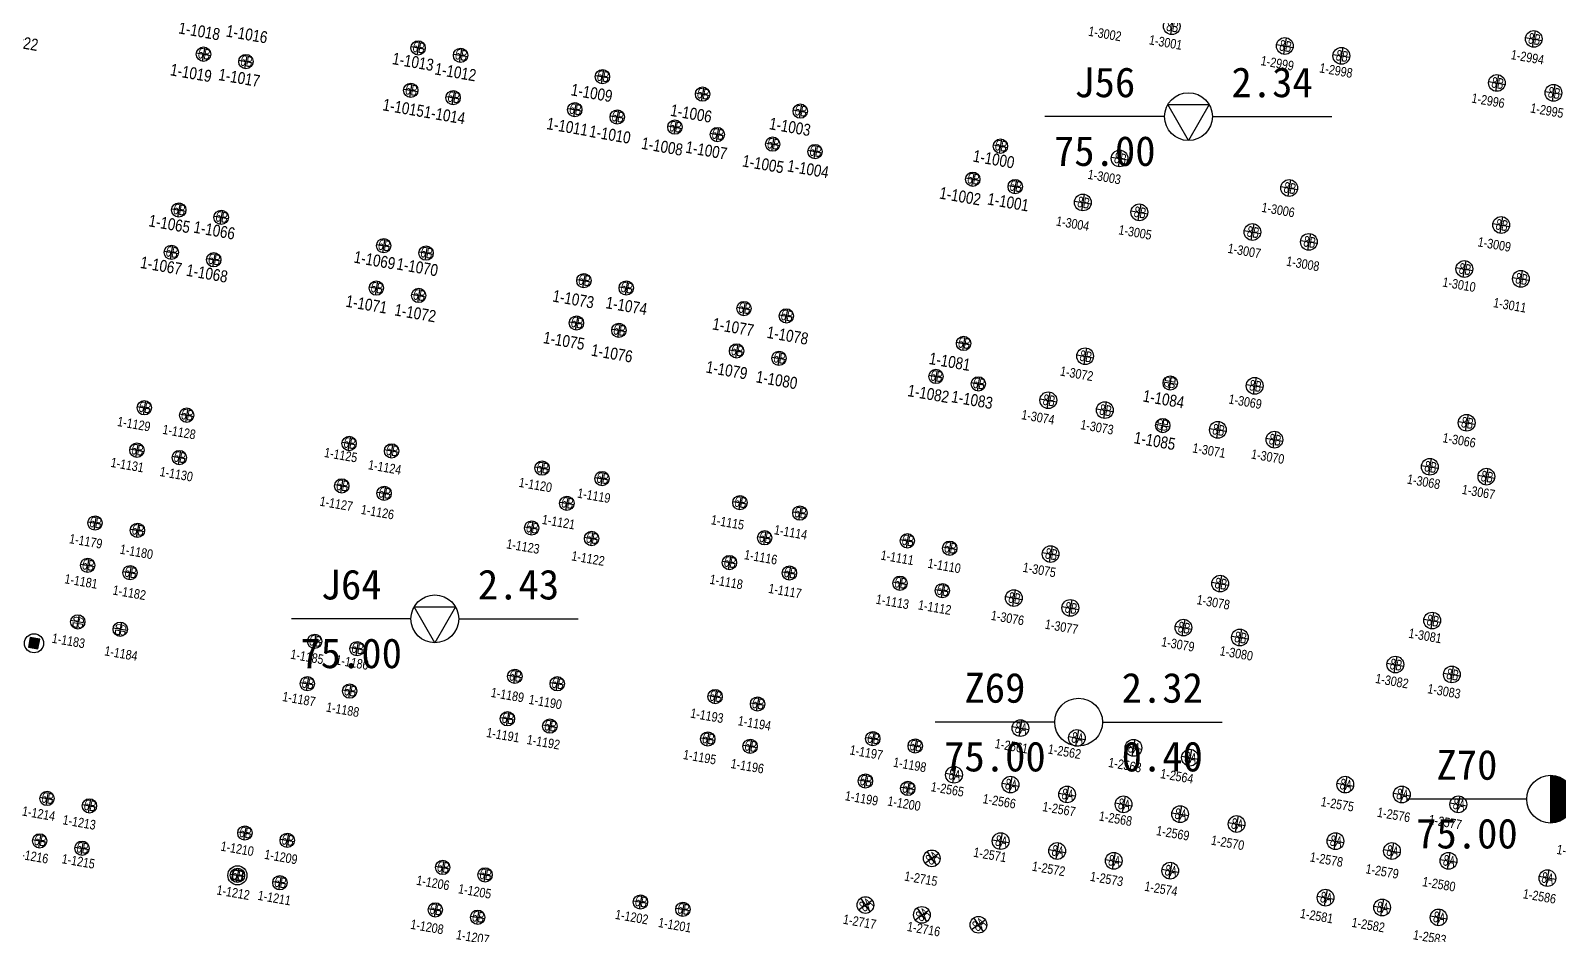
# Model space of a CAD drawing. Header units: millimetres. Extents: x 274830 to 6381169, y -2686084 to 432211.
# Drawn here: x 275082.6 to 275146.5, y 143265.2 to 143303 of the extents above; entities that cross this region are included whole.
import ezdxf
from ezdxf.enums import TextEntityAlignment as Align

# ---------------------------------------------------------------- set-up
doc = ezdxf.new("R2010")
doc.units = ezdxf.units.MM
doc.linetypes.add('DASHED2', pattern=[0.375, 0.25, -0.125])
for name, color, linetype in [('00-TKSXK', 7, 'Continuous'), ('HOLE', 1, 'Continuous'), ('S-FUND-PILE', 11, 'Continuous'), ('立柱桩', 4, 'Continuous')]:
    doc.layers.add(name, color=color, linetype=linetype)
doc.layers.add('_0', color=7, linetype='Continuous', lineweight=9)
doc.layers.add('ZBH', color=3, linetype='DASHED2', lineweight=20)
doc.styles.add('ST', font='')
doc.styles.add('ZBH', font='Arial', dxfattribs={"width": 0.8})
doc.styles.add('黑体', font='', dxfattribs={"width": 0.8})
doc.styles.get('ST').set_extended_font_data('SimSun')
doc.styles.get('黑体').set_extended_font_data('Microsoft YaHei')

# ---------------------------------------------------------------- blocks, each defined once
blk = doc.blocks.new('456855')
at = {"layer": 'S-FUND-PILE'}
for p, q in [((878709, 706440), (878709, 705740)), ((878359, 706090), (879059, 706090)), ((863704, 704362), (863704, 703662)), ((868504, 704362), (868504, 703662)), ((870904, 704362), (870904, 703662)), ((877509, 704362), (877509, 703662)), ((879909, 704362), (879909, 703662)), ((868154, 704012), (868854, 704012)), ((870554, 704012), (871254, 704012)), ((877159, 704012), (877859, 704012)), ((879559, 704012), (880259, 704012)), ((862504, 698540), (862504, 697840)), ((869704, 698540), (869704, 697840)), ((878704, 698540), (878704, 697840)), ((832804, 698005), (832804, 697405)), ((834604, 698005), (834604, 697405)), ((840604, 698144), (840604, 697544)), ((844854, 698144), (844854, 697544)), ((849004, 698144), (849004, 697544)), ((857504, 698139), (857504, 697539)), ((862154, 698190), (862854, 698190)), ((869354, 698190), (870054, 698190)), ((878354, 698190), (879054, 698190)), ((832504, 697705), (833104, 697705)), ((834304, 697705), (834904, 697705)), ((840304, 697844), (840904, 697844)), ((844554, 697844), (845154, 697844)), ((848704, 697844), (849304, 697844)), ((857204, 697839), (857804, 697839)), ((824004, 696204), (824004, 695604)), ((825804, 696204), (825804, 695604)), ((832804, 696205), (832804, 695605)), ((834604, 696205), (834604, 695605)), ((839404, 696285), (840004, 696285)), ((839704, 696585), (839704, 695985)), ((841204, 696285), (841804, 696285)), ((841504, 696585), (841504, 695985)), ((843654, 696285), (844254, 696285)), ((843954, 696585), (843954, 695985)), ((845454, 696285), (846054, 696285)), ((845754, 696585), (845754, 695985)), ((847804, 696285), (848404, 696285)), ((848104, 696585), (848104, 695985)), ((849604, 696285), (850204, 696285)), ((849904, 696585), (849904, 695985)), ((856304, 696279), (856904, 696279)), ((856604, 696579), (856604, 695979)), ((858104, 696279), (858704, 696279)), ((858404, 696579), (858404, 695979)), ((860954, 696112), (861654, 696112)), ((861304, 696462), (861304, 695762)), ((863354, 696112), (864054, 696112)), ((863704, 696462), (863704, 695762)), ((868154, 696112), (868854, 696112)), ((868504, 696462), (868504, 695762)), ((870554, 696112), (871254, 696112)), ((870904, 696462), (870904, 695762)), ((877154, 696112), (877854, 696112)), ((877504, 696462), (877504, 695762)), ((879554, 696112), (880254, 696112)), ((879904, 696462), (879904, 695762)), ((823704, 695904), (824304, 695904)), ((825504, 695904), (826104, 695904)), ((832504, 695905), (833104, 695905)), ((834304, 695905), (834904, 695905)), ((824105, 689605), (824105, 689005)), ((825905, 689605), (825905, 689005)), ((832805, 689605), (832805, 689005)), ((834605, 689605), (834605, 689005)), ((841305, 689605), (841305, 689005)), ((843105, 689605), (843105, 689005)), ((848104, 689605), (848104, 689005)), ((849904, 689605), (849904, 689005)), ((857404, 689744), (857404, 689144)), ((862154, 689790), (862854, 689790)), ((862504, 690140), (862504, 689440)), ((866204, 689001), (866204, 689601)), ((869354, 689790), (870054, 689790)), ((869704, 690140), (869704, 689440)), ((878354, 689790), (879054, 689790)), ((878704, 690140), (878704, 689440)), ((823805, 689305), (824405, 689305)), ((825605, 689305), (826205, 689305)), ((832505, 689305), (833105, 689305)), ((834305, 689305), (834905, 689305)), ((841005, 689305), (841605, 689305)), ((842805, 689305), (843405, 689305)), ((847804, 689305), (848404, 689305)), ((849604, 689305), (850204, 689305)), ((857104, 689444), (857704, 689444)), ((865904, 689301), (866504, 689301)), ((824105, 687805), (824105, 687205)), ((825905, 687805), (825905, 687205)), ((832805, 687805), (832805, 687205)), ((834605, 687805), (834605, 687205)), ((841305, 687805), (841305, 687205)), ((843105, 687805), (843105, 687205)), ((848104, 687805), (848104, 687205)), ((849904, 687805), (849904, 687205)), ((856204, 687885), (856804, 687885)), ((856504, 688185), (856504, 687585)), ((858004, 687885), (858604, 687885)), ((858304, 688185), (858304, 687585)), ((860954, 687712), (861654, 687712)), ((861304, 688062), (861304, 687362)), ((863354, 687712), (864054, 687712)), ((863704, 688062), (863704, 687362)), ((866204, 687194), (866204, 687794)), ((868154, 687712), (868854, 687712)), ((868504, 688062), (868504, 687362)), ((870554, 687712), (871254, 687712)), ((870904, 688062), (870904, 687362)), ((877154, 687712), (877854, 687712)), ((877504, 688062), (877504, 687362)), ((879554, 687712), (880254, 687712)), ((879904, 688062), (879904, 687362)), ((823805, 687505), (824405, 687505)), ((825605, 687505), (826205, 687505)), ((832505, 687505), (833105, 687505)), ((834305, 687505), (834905, 687505)), ((841005, 687505), (841605, 687505)), ((842805, 687505), (843405, 687505)), ((847804, 687505), (848404, 687505)), ((849604, 687505), (850204, 687505)), ((865904, 687494), (866504, 687494)), ((840931, 681577), (840931, 680977)), ((843477, 681577), (843477, 680977)), ((849331, 681577), (849331, 680977)), ((851877, 681577), (851877, 680977)), ((862154, 681390), (862854, 681390)), ((862504, 681740), (862504, 681040)), ((869354, 681390), (870054, 681390)), ((869704, 681740), (869704, 681040)), ((878354, 681390), (879054, 681390)), ((878704, 681740), (878704, 681040)), ((823805, 680905), (824405, 680905)), ((824105, 681205), (824105, 680605)), ((825605, 680905), (826205, 680905)), ((825905, 681205), (825905, 680605)), ((832504, 680905), (833104, 680905)), ((832804, 681205), (832804, 680605)), ((834304, 680905), (834904, 680905)), ((834604, 681205), (834604, 680605)), ((840631, 681277), (841231, 681277)), ((843177, 681277), (843777, 681277)), ((849031, 681277), (849631, 681277)), ((851577, 681277), (852177, 681277)), ((856205, 680905), (856805, 680905)), ((856505, 681205), (856505, 680605)), ((858005, 680905), (858605, 680905)), ((858305, 681205), (858305, 680605)), ((842204, 680305), (842204, 679705)), ((850604, 680305), (850604, 679705)), ((824105, 679405), (824105, 678805)), ((825905, 679405), (825905, 678805)), ((832804, 679405), (832804, 678805)), ((834604, 679405), (834604, 678805)), ((841904, 680005), (842504, 680005)), ((850304, 680005), (850904, 680005)), ((856505, 679405), (856505, 678805)), ((858305, 679405), (858305, 678805)), ((861304, 679662), (861304, 678962)), ((863704, 679662), (863704, 678962)), ((868504, 679662), (868504, 678962)), ((870904, 679662), (870904, 678962)), ((877504, 679662), (877504, 678962)), ((879904, 679662), (879904, 678962)), ((823805, 679105), (824405, 679105)), ((825605, 679105), (826205, 679105)), ((832504, 679105), (833104, 679105)), ((834304, 679105), (834904, 679105)), ((840631, 678732), (841231, 678732)), ((840931, 679032), (840931, 678432)), ((843177, 678732), (843777, 678732)), ((843477, 679032), (843477, 678432)), ((849031, 678732), (849631, 678732)), ((849331, 679032), (849331, 678432)), ((851577, 678732), (852177, 678732)), ((851877, 679032), (851877, 678432)), ((856205, 679105), (856805, 679105)), ((858005, 679105), (858605, 679105)), ((860954, 679312), (861654, 679312)), ((863354, 679312), (864054, 679312)), ((868154, 679312), (868854, 679312)), ((870554, 679312), (871254, 679312)), ((877154, 679312), (877854, 679312)), ((879554, 679312), (880254, 679312)), ((822604, 675805), (823204, 675805)), ((822904, 676105), (822904, 675505)), ((824404, 675805), (825004, 675805)), ((824704, 676105), (824704, 675505)), ((822904, 674305), (822904, 673705)), ((824704, 674305), (824704, 673705)), ((862509, 674350), (862509, 673650)), ((864909, 674350), (864909, 673650)), ((867309, 674350), (867309, 673650)), ((869709, 674350), (869709, 673650)), ((876304, 674355), (876304, 673655)), ((878704, 674355), (878704, 673655)), ((881104, 674355), (881104, 673655)), ((822604, 674005), (823204, 674005)), ((824404, 674005), (825004, 674005)), ((862159, 674000), (862859, 674000)), ((864559, 674000), (865259, 674000)), ((866959, 674000), (867659, 674000)), ((869359, 674000), (870059, 674000)), ((875954, 674005), (876654, 674005)), ((878354, 674005), (879054, 674005)), ((880754, 674005), (881454, 674005)), ((849404, 673105), (850004, 673105)), ((849704, 673405), (849704, 672805)), ((851204, 673105), (851804, 673105)), ((851504, 673405), (851504, 672805)), ((832505, 672505), (833105, 672505)), ((832805, 672805), (832805, 672205)), ((834305, 672505), (834905, 672505)), ((834605, 672805), (834605, 672205)), ((841005, 672499), (841605, 672499)), ((841305, 672799), (841305, 672199)), ((842805, 672499), (843405, 672499)), ((843105, 672799), (843105, 672199)), ((856204, 672505), (856804, 672505)), ((856504, 672805), (856504, 672205)), ((858004, 672505), (858604, 672505)), ((858304, 672805), (858304, 672205)), ((822904, 671905), (822904, 671305)), ((824704, 671905), (824704, 671305)), ((860109, 671950), (860109, 671250)), ((862509, 671950), (862509, 671250)), ((864909, 671950), (864909, 671250)), ((867309, 671950), (867309, 671250)), ((869709, 671950), (869709, 671250)), ((872109, 671950), (872109, 671250)), ((876304, 671955), (876304, 671255)), ((878704, 671955), (878704, 671255)), ((881104, 671955), (881104, 671255)), ((885304, 671955), (885304, 671255)), ((823204, 671605), (822604, 671605)), ((825004, 671605), (824404, 671605)), ((849404, 671305), (850004, 671305)), ((849704, 671605), (849704, 671005)), ((851204, 671305), (851804, 671305)), ((851504, 671605), (851504, 671005)), ((859759, 671600), (860459, 671600)), ((862159, 671600), (862859, 671600)), ((864559, 671600), (865259, 671600)), ((866959, 671600), (867659, 671600)), ((869359, 671600), (870059, 671600)), ((871759, 671600), (872459, 671600)), ((875954, 671605), (876654, 671605)), ((878354, 671605), (879054, 671605)), ((880754, 671605), (881454, 671605)), ((885654, 671605), (884954, 671605)), ((832505, 670705), (833105, 670705)), ((832805, 671005), (832805, 670405)), ((834305, 670705), (834905, 670705)), ((834605, 671005), (834605, 670405)), ((841005, 670699), (841605, 670699)), ((841305, 670999), (841305, 670399)), ((842805, 670699), (843405, 670699)), ((843105, 670999), (843105, 670399)), ((856204, 670705), (856804, 670705)), ((856504, 671005), (856504, 670405)), ((858004, 670705), (858604, 670705)), ((858304, 671005), (858304, 670405)), ((862159, 669200), (862859, 669200)), ((862509, 669550), (862509, 668850)), ((864559, 669200), (865259, 669200)), ((864909, 669550), (864909, 668850)), ((866959, 669200), (867659, 669200)), ((867309, 669550), (867309, 668850)), ((869359, 669200), (870059, 669200)), ((869709, 669550), (869709, 668850)), ((875954, 669205), (876654, 669205)), ((876304, 669555), (876304, 668855)), ((878354, 669205), (879054, 669205)), ((878704, 669555), (878704, 668855)), ((880754, 669205), (881454, 669205)), ((881104, 669555), (881104, 668855)), ((859546, 667747), (860041, 668242)), ((859546, 668242), (860041, 667747)), ((857146, 665347), (857641, 665842)), ((857146, 665842), (857641, 665347)), ((859546, 665347), (860041, 665842)), ((859546, 665842), (860041, 665347)), ((861946, 665347), (862441, 665842)), ((861946, 665842), (862441, 665347)), ((822605, 664105), (823205, 664105)), ((822905, 664405), (822905, 663805)), ((824405, 664105), (825005, 664105)), ((824705, 664405), (824705, 663805)), ((831005, 664105), (831605, 664105)), ((831305, 664405), (831305, 663805)), ((832805, 664105), (833405, 664105)), ((833105, 664405), (833105, 663805)), ((839405, 664105), (840005, 664105)), ((839705, 664405), (839705, 663805)), ((841205, 664105), (841805, 664105)), ((841505, 664405), (841505, 663805)), ((847804, 664105), (848404, 664105)), ((848104, 664405), (848104, 663805)), ((849604, 664105), (850204, 664105)), ((849904, 664405), (849904, 663805)), ((822605, 662305), (823205, 662305)), ((822905, 662605), (822905, 662005)), ((824405, 662305), (825005, 662305)), ((824705, 662605), (824705, 662005)), ((831005, 662305), (831605, 662305)), ((831305, 662605), (831305, 662005)), ((832805, 662305), (833405, 662305)), ((833105, 662605), (833105, 662005)), ((839405, 662305), (840005, 662305)), ((839705, 662605), (839705, 662005)), ((841205, 662305), (841805, 662305)), ((841505, 662605), (841505, 662005))]:
    blk.add_line(p, q, dxfattribs=at)
for centre, radius in [((878709, 706090), 350), ((863704, 704012), 350), ((868504, 704012), 350), ((870904, 704012), 350), ((877509, 704012), 350), ((879909, 704012), 350), ((862504, 698190), 350), ((869704, 698190), 350), ((878704, 698190), 350), ((832804, 697705), 300), ((834604, 697705), 300), ((840604, 697844), 300), ((844854, 697844), 300), ((849004, 697844), 300), ((857504, 697839), 300), ((824004, 695904), 300), ((825804, 695904), 300), ((832804, 695905), 300), ((834604, 695905), 300), ((839704, 696285), 300), ((841504, 696285), 300), ((843954, 696285), 300), ((845754, 696285), 300), ((848104, 696285), 300), ((849904, 696285), 300), ((856604, 696279), 300), ((858404, 696279), 300), ((861304, 696112), 350), ((863704, 696112), 350), ((868504, 696112), 350), ((870904, 696112), 350), ((877504, 696112), 350), ((879904, 696112), 350), ((824105, 689305), 300), ((825905, 689305), 300), ((832805, 689305), 300), ((834605, 689305), 300), ((841305, 689305), 300), ((843105, 689305), 300), ((848104, 689305), 300), ((849904, 689305), 300), ((857404, 689444), 300), ((862504, 689790), 350), ((866204, 689301), 300), ((869704, 689790), 350), ((878704, 689790), 350), ((824105, 687505), 300), ((825905, 687505), 300), ((832805, 687505), 300), ((834605, 687505), 300), ((841305, 687505), 300), ((843105, 687505), 300), ((848104, 687505), 300), ((849904, 687505), 300), ((856504, 687885), 300), ((858304, 687885), 300), ((861304, 687712), 350), ((863704, 687712), 350), ((866204, 687494), 300), ((868504, 687712), 350), ((870904, 687712), 350), ((877504, 687712), 350), ((879904, 687712), 350), ((840931, 681277), 300), ((843477, 681277), 300), ((849331, 681277), 300), ((851877, 681277), 300), ((862504, 681390), 350), ((869704, 681390), 350), ((878704, 681390), 350), ((824105, 680905), 300), ((825905, 680905), 300), ((832804, 680905), 300), ((834604, 680905), 300), ((856505, 680905), 300), ((858305, 680905), 300), ((842204, 680005), 300), ((850604, 680005), 300), ((824105, 679105), 300), ((825905, 679105), 300), ((832804, 679105), 300), ((834604, 679105), 300), ((856505, 679105), 300), ((858305, 679105), 300), ((861304, 679312), 350), ((863704, 679312), 350), ((868504, 679312), 350), ((870904, 679312), 350), ((877504, 679312), 350), ((879904, 679312), 350), ((840931, 678732), 300), ((843477, 678732), 300), ((849331, 678732), 300), ((851877, 678732), 300), ((822904, 675805), 300), ((824704, 675805), 300), ((822904, 674005), 300), ((824704, 674005), 300), ((862509, 674000), 350), ((864909, 674000), 350), ((867309, 674000), 350), ((869709, 674000), 350), ((876304, 674005), 350), ((878704, 674005), 350), ((881104, 674005), 350), ((849704, 673105), 300), ((851504, 673105), 300), ((832805, 672505), 300), ((834605, 672505), 300), ((841305, 672499), 300), ((843105, 672499), 300), ((856504, 672505), 300), ((858304, 672505), 300), ((822904, 671605), 300), ((824704, 671605), 300), ((860109, 671600), 350), ((862509, 671600), 350), ((864909, 671600), 350), ((867309, 671600), 350), ((869709, 671600), 350), ((872109, 671600), 350), ((876304, 671605), 350), ((878704, 671605), 350), ((881104, 671605), 350), ((885304, 671605), 350), ((849704, 671305), 300), ((851504, 671305), 300), ((832805, 670705), 300), ((834605, 670705), 300), ((841305, 670699), 300), ((843105, 670699), 300), ((856504, 670705), 300), ((858304, 670705), 300), ((862509, 669200), 350), ((864909, 669200), 350), ((867309, 669200), 350), ((869709, 669200), 350), ((876304, 669205), 350), ((878704, 669205), 350), ((881104, 669205), 350), ((859794, 667994), 350), ((857394, 665594), 350), ((859794, 665594), 350), ((862194, 665594), 350), ((822905, 664105), 300), ((824705, 664105), 300), ((831305, 664105), 300), ((833105, 664105), 300), ((839705, 664105), 300), ((841505, 664105), 300), ((848104, 664105), 300), ((849904, 664105), 300), ((822905, 662305), 300), ((824705, 662305), 300), ((831305, 662305), 300), ((833105, 662305), 300), ((839705, 662305), 300), ((841505, 662305), 300)]:
    blk.add_circle(centre, radius, dxfattribs=at)
at = {"layer": 'S-FUND-PILE', "style": '黑体', "width": 0.7}
for s, p in [('8B', (878490, 705867)), ('8B', (863485, 703788)), ('8B', (868285, 703788)), ('8B', (870685, 703788)), ('8B', (877290, 703788)), ('8B', (879690, 703788)), ('6B', (832577, 697501)), ('6B', (834377, 697501)), ('6B', (840377, 697641)), ('6B', (844626, 697641)), ('6B', (848777, 697641)), ('6B', (857277, 697635)), ('8B', (862285, 697967)), ('8B', (869485, 697967)), ('8B', (878485, 697967)), ('6B', (823777, 695700)), ('6B', (825577, 695700)), ('6B', (832577, 695701)), ('6B', (834377, 695701)), ('6B', (839477, 696081)), ('6B', (841277, 696081)), ('6B', (843726, 696081)), ('6B', (845526, 696081)), ('6B', (847877, 696081)), ('6B', (849677, 696081)), ('6B', (856377, 696076)), ('6B', (858177, 696076)), ('8B', (861085, 695888)), ('8B', (863485, 695888)), ('8B', (868285, 695888)), ('8B', (870685, 695888)), ('8B', (877285, 695888)), ('8B', (879685, 695888)), ('6B', (857177, 689241)), ('8B', (862285, 689567)), ('8B', (869485, 689567)), ('8B', (878485, 689567)), ('6B', (823877, 689101)), ('6B', (825677, 689101)), ('6B', (832577, 689101)), ('6B', (834377, 689101)), ('6B', (841077, 689101)), ('6B', (842877, 689101)), ('6B', (847877, 689101)), ('6B', (849677, 689101)), ('6B', (823877, 687301)), ('6B', (825677, 687301)), ('6B', (832577, 687301)), ('6B', (834377, 687301)), ('6B', (841077, 687301)), ('6B', (842877, 687301)), ('6B', (847877, 687301)), ('6B', (849677, 687301)), ('6B', (856277, 687681)), ('6B', (858077, 687681)), ('8B', (861085, 687488)), ('8B', (863485, 687488)), ('8B', (868285, 687488)), ('8B', (870685, 687488)), ('8B', (877285, 687488)), ('8B', (879685, 687488)), ('6B', (840704, 681074)), ('6B', (843250, 681074)), ('6B', (849104, 681074)), ('6B', (851650, 681074)), ('8B', (862285, 681167)), ('8B', (869485, 681167)), ('8B', (878485, 681167)), ('6B', (823877, 680701)), ('6B', (825677, 680701)), ('6B', (832577, 680701)), ('6B', (834377, 680701)), ('6B', (856277, 680701)), ('6B', (858077, 680701)), ('6B', (841977, 679801)), ('6B', (850377, 679801)), ('8B', (861085, 679088)), ('8B', (863485, 679088)), ('8B', (868285, 679088)), ('8B', (870685, 679088)), ('8B', (877285, 679088)), ('8B', (879685, 679088)), ('6B', (823877, 678901)), ('6B', (825677, 678901)), ('6B', (832577, 678901)), ('6B', (834377, 678901)), ('6B', (840704, 678528)), ('6B', (843250, 678528)), ('6B', (849104, 678528)), ('6B', (851650, 678528)), ('6B', (856277, 678901)), ('6B', (858077, 678901)), ('6B', (822677, 675601)), ('6B', (824477, 675601)), ('6B', (822677, 673801)), ('6B', (824477, 673801)), ('8A', (862290, 673776)), ('8A', (864690, 673776)), ('8A', (867090, 673776)), ('8A', (869490, 673776)), ('8A', (876085, 673781)), ('8A', (878485, 673781)), ('8A', (880885, 673781)), ('6B', (849477, 672901)), ('6B', (851277, 672901)), ('6B', (832577, 672301)), ('6B', (834377, 672301)), ('6B', (841077, 672295)), ('6B', (842877, 672295)), ('6B', (856277, 672301)), ('6B', (858077, 672301)), ('8A', (859890, 671376)), ('8A', (862290, 671376)), ('8A', (864690, 671376)), ('8A', (867090, 671376)), ('8A', (869490, 671376)), ('8A', (871890, 671376)), ('8A', (876085, 671381)), ('8A', (878485, 671381)), ('8A', (880885, 671381)), ('8A', (885067, 671381)), ('6B', (849477, 671101)), ('6B', (851277, 671101)), ('6B', (832577, 670501)), ('6B', (834377, 670501)), ('6B', (841077, 670495)), ('6B', (842877, 670495)), ('6B', (856277, 670501)), ('6B', (858077, 670501)), ('8A', (862290, 668976)), ('8A', (864690, 668976)), ('8A', (867090, 668976)), ('8A', (869490, 668976)), ('8A', (876085, 668981)), ('8A', (878485, 668981)), ('8A', (880885, 668981)), ('6B', (822677, 663901)), ('6B', (824477, 663901)), ('6B', (831077, 663901)), ('6B', (832877, 663901)), ('6B', (839477, 663901)), ('6B', (841277, 663901)), ('6B', (847877, 663901)), ('6B', (849677, 663901)), ('6B', (822677, 662101)), ('6B', (824477, 662101)), ('6B', (831077, 662101)), ('6B', (832877, 662101)), ('6B', (839477, 662101)), ('6B', (841277, 662101))]:
    blk.add_text(s, height=450, dxfattribs=at).set_placement(p)
for s, rotation, p in [('6B', 90, (866408, 689073)), ('6B', 90, (866408, 687267)), ('6B', 270, (822700, 671832)), ('6B', 270, (824500, 671832)), ('8A', 45, (859797, 667681)), ('8A', 45, (857397, 665281)), ('8A', 45, (859797, 665281)), ('8A', 45, (862197, 665281))]:
    blk.add_text(s, height=450, rotation=rotation, dxfattribs=at).set_placement(p)
blk = doc.blocks.new('H_gen_hole')
blk.add_circle((0, 0), 2)
blk = doc.blocks.new('H_sam_hole')
blk.add_line((0, 2), (0, -2))
at = {"const_width": 2}
blk.add_lwpolyline([(0, -1, 0.414214), (1, 0, 0.414214), (0, 1, 1)], format="xyb", dxfattribs=at)
blk.add_circle((0, 0), 2)
blk = doc.blocks.new('H_cpt_hole')
for p, q in [((-1.73, 1), (1.73, 1)), ((0, -2), (-1.73, 1)), ((1.73, 1), (0, -2))]:
    blk.add_line(p, q)
blk.add_circle((0, 0), 2)
blk = doc.blocks.new('A$C7E34312C')
at = {"layer": 'HOLE', "linetype": 'Continuous'}
for points in [[(294.146, 34.764), (289.146, 34.764)], [(296.146, 34.764), (301.146, 34.764)], [(262.623, 13.752), (257.623, 13.752)], [(264.623, 13.752), (269.623, 13.752)], [(289.552, 9.433), (284.552, 9.433)], [(291.552, 9.433), (296.552, 9.433)], [(309.295, 6.21), (304.295, 6.21)]]:
    blk.add_lwpolyline(points, dxfattribs=at)
at = {"layer": 'HOLE', "xscale": 0.5, "yscale": 0.5, "zscale": 0.5}
for name, p in [('H_cpt_hole', (295.146, 34.764)), ('H_cpt_hole', (263.623, 13.752)), ('H_gen_hole', (290.552, 9.433)), ('H_sam_hole', (310.295, 6.21))]:
    blk.add_blockref(name, p, dxfattribs=at)
at = {"layer": 'HOLE', "style": 'ST'}
for s, p in [('J56', (291.646, 36.201)), ('2.34', (298.646, 36.201)), ('75.00', (291.646, 33.326)), ('J64', (260.123, 15.189)), ('2.43', (267.123, 15.189)), ('75.00', (260.123, 12.314)), ('Z69', (287.052, 10.87)), ('2.32', (294.052, 10.87)), ('75.00', (287.052, 7.995)), ('0.40', (294.052, 7.995)), ('Z70', (306.795, 7.647)), ('75.00', (306.795, 4.772))]:
    blk.add_text(s, height=1.25, dxfattribs=at).set_placement(p, align=Align.MIDDLE_CENTER)
blk = doc.blocks.new('ZCLZ1')
at = {"layer": '立柱桩'}
h = blk.add_hatch(color=256, dxfattribs=at)
h.dxf.hatch_style = 1
h.paths.add_polyline_path([(-204, 204), (-204, -204), (204, -204), (204, 204)])
blk.add_lwpolyline([(-204, 204), (-204, -204), (204, -204), (204, 204), (-204, 204)], dxfattribs=at)
blk.add_circle((0, 0), 400, dxfattribs=at)
blk = doc.blocks.new('ZCLZ2')
at = {"layer": '立柱桩'}
for points in [[(-204, 204), (-204, -204), (204, -204), (204, 204), (-204, 204)], [(-204, 204), (204, 204), (204, -204), (-204, -204), (-204, 204)]]:
    blk.add_lwpolyline(points, dxfattribs=at)
blk.add_circle((0, 0), 400, dxfattribs=at)

msp = doc.modelspace()

# ---------------------------------------------------------------- block references
at = {"layer": '00-TKSXK', "xscale": 0.001, "yscale": 0.001, "zscale": 0.001, "rotation": 350.1073988818624}
msp.add_blockref('456855', (274158.507, 142758.039), dxfattribs=at)
at = {"layer": '_0'}
msp.add_blockref('A$C7E34312C', (274835.87, 143264.654), dxfattribs=at)
at = {"layer": '立柱桩', "xscale": 0.001000000000000053, "yscale": 0.001000000000000053, "zscale": 0.001000000000000053, "rotation": 350.1073988818102}
for name, p in [('ZCLZ1', (275082.728, 143277.385)), ('ZCLZ2', (275091.236, 143267.676))]:
    msp.add_blockref(name, p, dxfattribs=at)

# ---------------------------------------------------------------- texts
at = {"layer": 'ZBH', "style": 'ZBH', "width": 0.8}
for s, height, p in [('1-1018', 0.5, (275089.645, 143303)), ('1-1022', 0.5, (275082.041, 143302.554)), ('1-1016', 0.5, (275091.632, 143302.87)), ('1-3002', 0.4, (275127.524, 143302.883)), ('1-3001', 0.4, (275130.065, 143302.523)), ('1-1013', 0.5, (275098.585, 143301.715)), ('1-2994', 0.4, (275145.2, 143301.905)), ('1-1019', 0.5, (275089.296, 143301.248)), ('1-1012', 0.5, (275100.36, 143301.284)), ('1-2999', 0.4, (275134.737, 143301.654)), ('1-2998', 0.4, (275137.191, 143301.35)), ('1-1017', 0.5, (275091.314, 143301.047)), ('1-1015', 0.5, (275098.183, 143299.784)), ('1-1009', 0.5, (275106.058, 143300.412)), ('1-2996', 0.4, (275143.554, 143300.088)), ('1-1014', 0.5, (275099.902, 143299.484)), ('1-1006', 0.5, (275110.218, 143299.552)), ('1-2995', 0.4, (275146.016, 143299.673)), ('1-1011', 0.5, (275105.042, 143298.997)), ('1-1010', 0.5, (275106.822, 143298.673)), ('1-1003', 0.5, (275114.35, 143298.993)), ('1-1008', 0.5, (275109.005, 143298.171)), ('1-1007', 0.5, (275110.854, 143298.01)), ('1-1005', 0.5, (275113.228, 143297.435)), ('1-1004', 0.5, (275115.109, 143297.228)), ('1-1000', 0.5, (275122.874, 143297.638)), ('1-3003', 0.4, (275127.499, 143296.896)), ('1-1002', 0.5, (275121.47, 143296.091)), ('1-1001', 0.5, (275123.479, 143295.842)), ('1-3006', 0.4, (275134.771, 143295.516)), ('1-1065', 0.5, (275088.394, 143294.932)), ('1-1066', 0.5, (275090.273, 143294.664)), ('1-3004', 0.4, (275126.178, 143294.943)), ('1-3005', 0.4, (275128.789, 143294.577)), ('1-1069', 0.5, (275096.977, 143293.411)), ('1-3007', 0.4, (275133.357, 143293.802)), ('1-3009', 0.4, (275143.815, 143294.073)), ('1-1067', 0.5, (275088.047, 143293.188)), ('1-1068', 0.5, (275089.967, 143292.862)), ('1-1070', 0.5, (275098.763, 143293.125)), ('1-3008', 0.4, (275135.805, 143293.264)), ('1-3010', 0.4, (275142.34, 143292.392)), ('1-1071', 0.5, (275096.638, 143291.567)), ('1-1073', 0.5, (275105.291, 143291.783)), ('1-1074', 0.5, (275107.514, 143291.505)), ('1-1072', 0.5, (275098.678, 143291.203)), ('1-3011', 0.4, (275144.464, 143291.531)), ('1-1077', 0.5, (275111.975, 143290.617)), ('1-1078', 0.5, (275114.252, 143290.264)), ('1-1075', 0.5, (275104.899, 143290.044)), ('1-1076', 0.5, (275106.903, 143289.518)), ('1-1081', 0.5, (275121.036, 143289.169)), ('1-1079', 0.5, (275111.705, 143288.813)), ('1-1080', 0.5, (275113.795, 143288.404)), ('1-3072', 0.4, (275126.344, 143288.667)), ('1-1082', 0.5, (275120.14, 143287.827)), ('1-1083', 0.5, (275121.971, 143287.573)), ('1-1084', 0.5, (275129.98, 143287.601)), ('1-3069', 0.4, (275133.393, 143287.496)), ('1-1129', 0.4, (275086.906, 143286.558)), ('1-3074', 0.4, (275124.727, 143286.843)), ('1-1128', 0.4, (275088.8, 143286.228)), ('1-3073', 0.4, (275127.195, 143286.427)), ('1-1085', 0.5, (275129.609, 143285.856)), ('1-3066', 0.4, (275142.344, 143285.878)), ('1-1125', 0.4, (275095.562, 143285.262)), ('1-3071', 0.4, (275131.881, 143285.451)), ('1-3070', 0.4, (275134.335, 143285.196)), ('1-1131', 0.4, (275086.632, 143284.846)), ('1-1124', 0.4, (275097.401, 143284.751)), ('1-1130', 0.4, (275088.683, 143284.464)), ('1-1120', 0.4, (275103.703, 143284.011)), ('1-3068', 0.4, (275140.858, 143284.146)), ('1-1119', 0.4, (275106.148, 143283.561)), ('1-3067', 0.4, (275143.151, 143283.717)), ('1-1127', 0.4, (275095.374, 143283.226)), ('1-1126', 0.4, (275097.098, 143282.878)), ('1-1121', 0.4, (275104.671, 143282.463)), ('1-1115', 0.4, (275111.74, 143282.443)), ('1-1114', 0.4, (275114.381, 143282.03)), ('1-1179', 0.4, (275084.896, 143281.656)), ('1-1123', 0.4, (275103.183, 143281.438)), ('1-1180', 0.4, (275087.015, 143281.214)), ('1-1122', 0.4, (275105.905, 143280.939)), ('1-1116', 0.4, (275113.129, 143280.988)), ('1-1111', 0.4, (275118.84, 143280.967)), ('1-1110', 0.4, (275120.804, 143280.625)), ('1-3075', 0.4, (275124.784, 143280.457)), ('1-1181', 0.4, (275084.7, 143279.978)), ('1-1182', 0.4, (275086.717, 143279.506)), ('1-1118', 0.4, (275111.687, 143279.955)), ('1-1117', 0.4, (275114.144, 143279.574)), ('1-1113', 0.4, (275118.638, 143279.123)), ('1-1112', 0.4, (275120.405, 143278.887)), ('1-3078', 0.4, (275132.059, 143279.104)), ('1-3076', 0.4, (275123.451, 143278.447)), ('1-1183', 0.4, (275084.17, 143277.49)), ('1-3077', 0.4, (275125.709, 143278.077)), ('1-3081', 0.4, (275140.919, 143277.699)), ('1-1184', 0.4, (275086.37, 143276.962)), ('1-3079', 0.4, (275130.579, 143277.345)), ('1-3080', 0.4, (275133.024, 143276.965)), ('1-1185', 0.4, (275094.151, 143276.822)), ('1-1186', 0.4, (275096.032, 143276.584)), ('1-3082', 0.4, (275139.533, 143275.807)), ('1-1187', 0.4, (275093.812, 143275.051)), ('1-1189', 0.4, (275102.534, 143275.223)), ('1-1190', 0.4, (275104.118, 143274.932)), ('1-3083', 0.4, (275141.711, 143275.38)), ('1-1188', 0.4, (275095.642, 143274.611)), ('1-1193', 0.4, (275110.878, 143274.358)), ('1-1194', 0.4, (275112.866, 143274.041)), ('1-1191', 0.4, (275102.347, 143273.547)), ('1-1192', 0.4, (275104.037, 143273.252)), ('1-2561', 0.4, (275123.615, 143273.085)), ('1-1195', 0.4, (275110.576, 143272.626)), ('1-1197', 0.4, (275117.544, 143272.817)), ('1-2562', 0.4, (275125.833, 143272.856)), ('1-1196', 0.4, (275112.568, 143272.248)), ('1-1198', 0.4, (275119.362, 143272.304)), ('1-2563', 0.4, (275128.36, 143272.293)), ('1-2564', 0.4, (275130.536, 143271.826)), ('1-2565', 0.4, (275120.937, 143271.279)), ('1-1199', 0.4, (275117.346, 143270.901)), ('1-1200', 0.4, (275119.124, 143270.681)), ('1-2566', 0.4, (275123.107, 143270.778)), ('1-2575', 0.4, (275137.25, 143270.656)), ('1-1214', 0.4, (275082.925, 143270.265)), ('1-1213', 0.4, (275084.622, 143269.895)), ('1-2567', 0.4, (275125.605, 143270.447)), ('1-2568', 0.4, (275127.969, 143270.052)), ('1-2576', 0.4, (275139.605, 143270.21)), ('1-2577', 0.4, (275141.757, 143269.905)), ('1-2569', 0.4, (275130.366, 143269.442)), ('1-1210', 0.4, (275091.232, 143268.792)), ('1-2571', 0.4, (275122.717, 143268.537)), ('1-2570', 0.4, (275132.659, 143269.042)), ('1-2584', 0.4, (275147.112, 143268.655)), ('1-1216', 0.4, (275082.639, 143268.481)), ('1-1215', 0.4, (275084.586, 143268.265)), ('1-1209', 0.4, (275093.058, 143268.449)), ('1-2572', 0.4, (275125.17, 143267.952)), ('1-2578', 0.4, (275136.793, 143268.339)), ('1-1206', 0.4, (275099.418, 143267.364)), ('1-2715', 0.4, (275119.829, 143267.538)), ('1-2573', 0.4, (275127.599, 143267.528)), ('1-2579', 0.4, (275139.122, 143267.845)), ('1-2580', 0.4, (275141.497, 143267.309)), ('1-1212', 0.4, (275091.062, 143266.962)), ('1-1211', 0.4, (275092.784, 143266.736)), ('1-1205', 0.4, (275101.167, 143267.01)), ('1-2574', 0.4, (275129.872, 143267.114)), ('1-2586', 0.4, (275145.703, 143266.801)), ('1-2581', 0.4, (275136.381, 143265.979)), ('1-1208', 0.4, (275099.171, 143265.523)), ('1-1202', 0.4, (275107.732, 143265.937)), ('1-1201', 0.4, (275109.533, 143265.598)), ('1-2717', 0.4, (275117.266, 143265.737)), ('1-2716', 0.4, (275119.944, 143265.431)), ('1-2582', 0.4, (275138.539, 143265.603)), ('1-1207', 0.4, (275101.08, 143265.091)), ('1-2583', 0.4, (275141.109, 143265.085))]:
    msp.add_text(s, height=height, rotation=350.10754, dxfattribs=at).set_placement(p, align=Align.MIDDLE)

doc.saveas('drawing.dxf')
